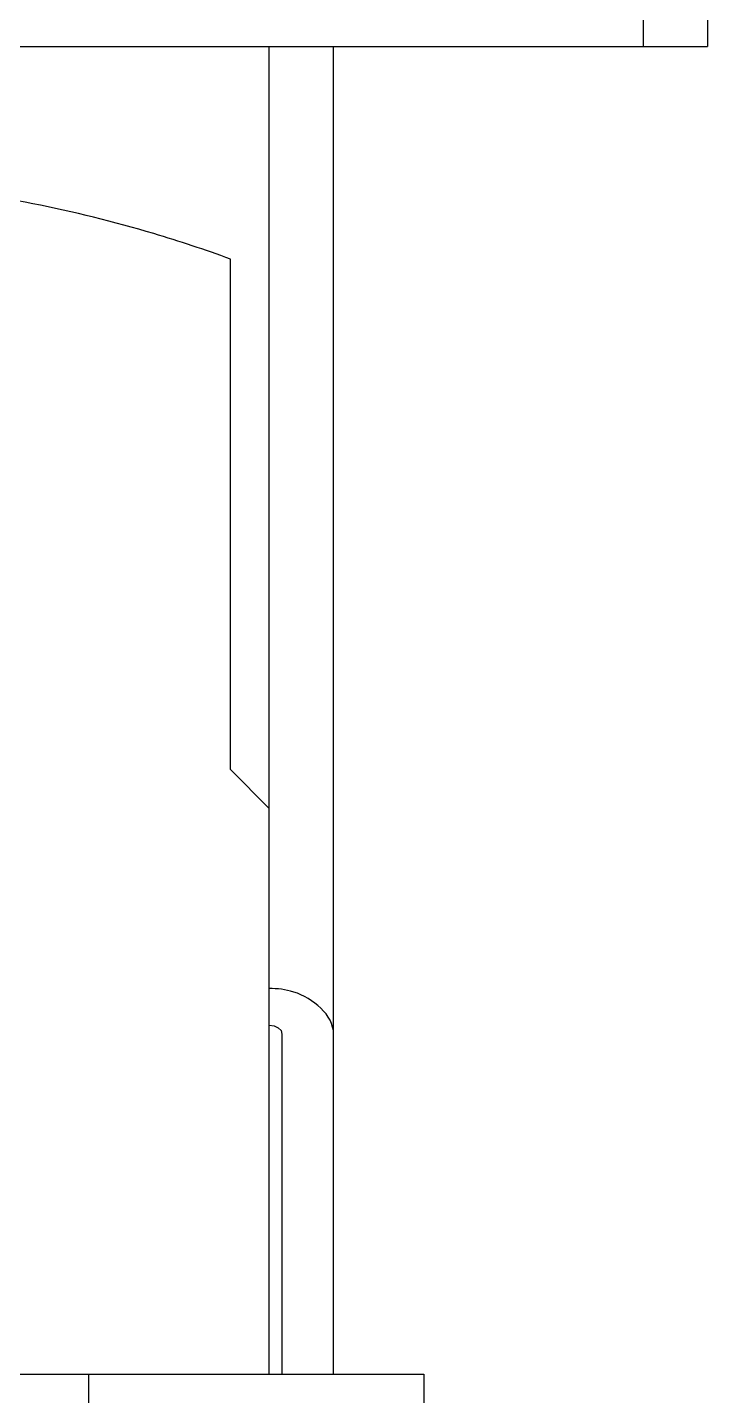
# Model space of a CAD drawing. Extents: x 69728788 to 150676229, y 20327566 to 43663798.
# Drawn here: x 75456201.4 to 75456321.5, y 20754355.6 to 20754597.2 of the extents above; entities that cross this region are included whole.
import ezdxf

# ---------------------------------------------------------------- set-up
doc = ezdxf.new("R2010")
doc.units = 0
doc.header["$LTSCALE"] = 1000
doc.header["$MEASUREMENT"] = 0
doc.layers.get('0').update_dxf_attribs({"linetype": 'CONTINUOUS'})
doc.layers.add('02___PRT_ALL_AXES', color=7, linetype='CONTINUOUS')

msp = doc.modelspace()

# ---------------------------------------------------------------- linework, layer by layer
at = {"color": 7, "linetype": 'Continuous'}
for p, q in [((75456310.08, 20755868.78), (75456310.08, 20754593.85)), ((75456321.46, 20755868.78), (75456321.46, 20754593.85)), ((75456116.56, 20754593.85), (75456321.46, 20754593.85)), ((75456244.06, 20754359.35), (75456244.06, 20754593.85)), ((75456255.44, 20754359.35), (75456255.44, 20754593.85)), ((75456246.33, 20754419.43), (75456246.33, 20754359.35)), ((75456034.6, 20754359.35), (75456271.38, 20754359.35)), ((75456212.18, 20754359.35), (75456212.18, 20754220.48)), ((75456271.38, 20754359.35), (75456271.38, 20754220.48))]:
    msp.add_line(p, q, dxfattribs=at)
msp.add_lwpolyline([(75456244.06, 20754421.04), (75456244.93, 20754420.92), (75456245.67, 20754420.57), (75456246.16, 20754420.05), (75456246.33, 20754419.43)], dxfattribs=at)
msp.add_open_spline([(75456255.44, 20754419.43), (75456255.44, 20754422.84), (75456250.26, 20754427.02), (75456245.52, 20754427.48), (75456244.06, 20754427.48)], degree=3, knots=[0, 0, 0, 0, 0.699639, 1, 1, 1, 1], dxfattribs=at)
at = {"layer": '02___PRT_ALL_AXES', "color": 7, "linetype": 'Continuous'}
for p, q in [((75456237.23, 20754466.16), (75456237.23, 20754556.31)), ((75456244.06, 20754459.26), (75456237.23, 20754466.16))]:
    msp.add_line(p, q, dxfattribs=at)
msp.add_open_spline([(75456237.23, 20754556.31), (75456232.76, 20754557.95), (75456214.34, 20754564.07), (75456195.16, 20754567.84), (75456180.6, 20754569.42)], degree=3, knots=[0, 0, 0, 0, 0.245041, 1, 1, 1, 1], dxfattribs=at)

doc.saveas('drawing.dxf')
